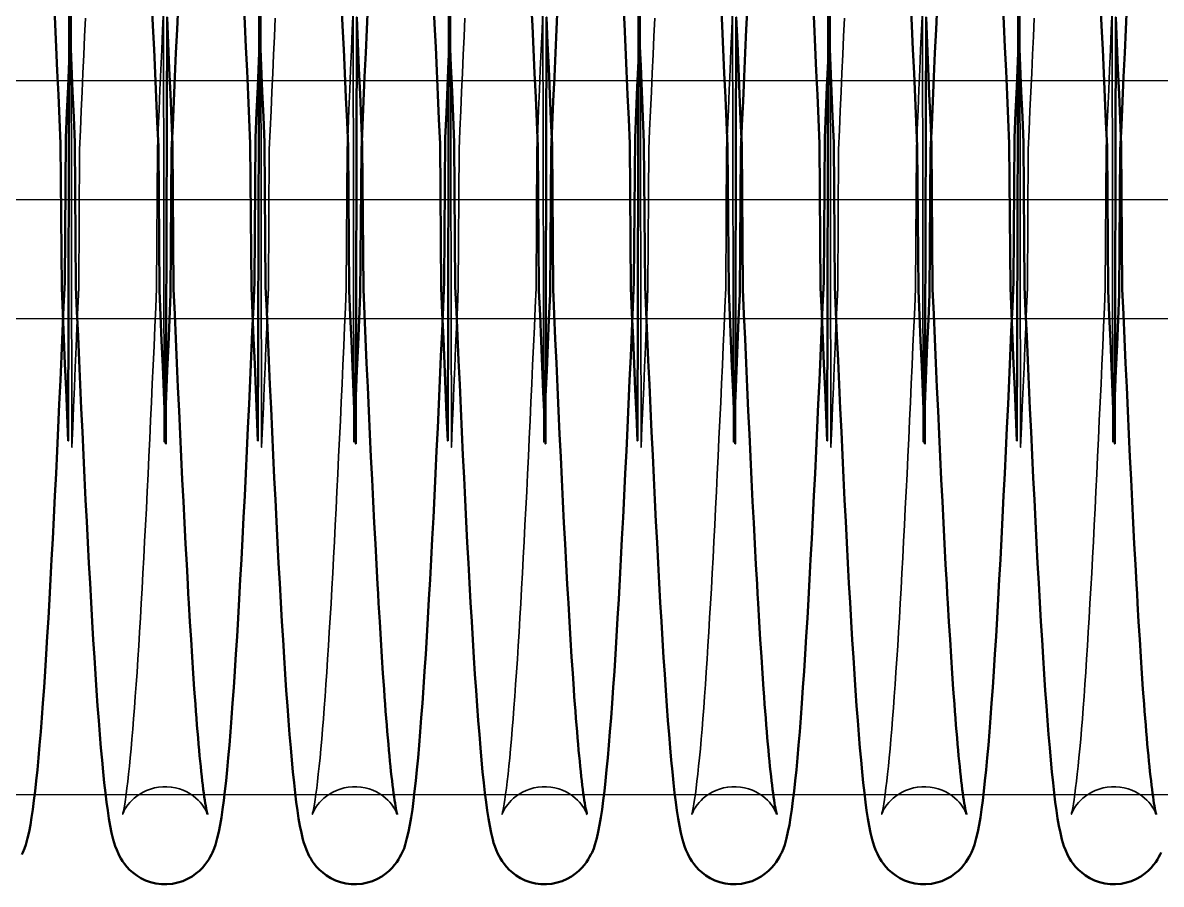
# Model space of a CAD drawing. Header units: millimetres. Extents: x 0 to 190005487, y 0 to 455456909.
# Drawn here: x 90582.17 to 90630.01, y 28280.78 to 28316.98 of the extents above; entities that cross this region are included whole.
import ezdxf

# ---------------------------------------------------------------- set-up
doc = ezdxf.new("R2010")
doc.units = ezdxf.units.MM
doc.header["$LTSCALE"] = 400
doc.header["$MEASUREMENT"] = 0
doc.linetypes.add('ACAD_ISO04W100', pattern=[30, 24, -3, 0, -3])
doc.linetypes.add('CEN', pattern=[35, 30, -2, 1, -2])
doc.layers.get('0').update_dxf_attribs({"linetype": 'CONTINUOUS'})
doc.layers.add('cen', color=1, linetype='ACAD_ISO04W100')
doc.layers.add('가려진 것(ISO)', color=7, linetype='CONTINUOUS', lineweight=35)
doc.layers.add('가시적인 것(ISO)', color=7, linetype='CONTINUOUS', lineweight=50)

# ---------------------------------------------------------------- blocks, each defined once
blk = doc.blocks.new('토션스프링 3')
at = {"layer": '가려진 것(ISO)', "flags": 128}
for points in [[(21461687.407, -50952889.177), (21461687.336, -50952890.697), (21461687.265, -50952892.235), (21461687.193, -50952893.791), (21461687.122, -50952895.368), (21461687.05, -50952896.964), (21461686.979, -50952898.577), (21461686.907, -50952900.205), (21461686.835, -50952911.846), (21461686.764, -50952913.499), (21461686.692, -50952915.16), (21461686.62, -50952916.829), (21461686.549, -50952918.503), (21461686.477, -50952920.18), (21461686.406, -50952921.859), (21461686.335, -50952923.544), (21461686.263, -50952925.233), (21461686.192, -50952888.925), (21461686.12, -50952890.618)], [(21461703.354, -50952889.177), (21461703.283, -50952890.697), (21461703.211, -50952892.235), (21461703.14, -50952893.791), (21461703.069, -50952895.368), (21461702.997, -50952896.964), (21461702.926, -50952898.577), (21461702.854, -50952900.205), (21461702.782, -50952911.846), (21461702.711, -50952913.499), (21461702.639, -50952915.16), (21461702.567, -50952916.829), (21461702.496, -50952918.503), (21461702.424, -50952920.18), (21461702.353, -50952921.859), (21461702.282, -50952923.544), (21461702.21, -50952925.233), (21461702.139, -50952888.925), (21461702.067, -50952890.618)], [(21461719.301, -50952889.177), (21461719.23, -50952890.697), (21461719.158, -50952892.235), (21461719.087, -50952893.791), (21461719.016, -50952895.368), (21461718.944, -50952896.964), (21461718.872, -50952898.577), (21461718.801, -50952900.205), (21461718.729, -50952911.846), (21461718.657, -50952913.499), (21461718.586, -50952915.16), (21461718.514, -50952916.829), (21461718.443, -50952918.503), (21461718.371, -50952920.18), (21461718.3, -50952921.859), (21461718.228, -50952923.543), (21461718.157, -50952925.233), (21461718.085, -50952888.925), (21461718.014, -50952890.618)], [(21461735.248, -50952889.177), (21461735.176, -50952890.697), (21461735.105, -50952892.234), (21461735.034, -50952893.791), (21461734.962, -50952895.368), (21461734.891, -50952896.964), (21461734.819, -50952898.577), (21461734.748, -50952900.205), (21461734.676, -50952911.846), (21461734.604, -50952913.499), (21461734.532, -50952915.16), (21461734.461, -50952916.829), (21461734.389, -50952918.502), (21461734.318, -50952920.18), (21461734.247, -50952921.859), (21461734.175, -50952923.543), (21461734.104, -50952925.233), (21461734.032, -50952888.925), (21461733.961, -50952890.618)], [(21461751.195, -50952889.177), (21461751.123, -50952890.697), (21461751.052, -50952892.234), (21461750.981, -50952893.791), (21461750.909, -50952895.368), (21461750.838, -50952896.964), (21461750.766, -50952898.577), (21461750.694, -50952900.205), (21461750.623, -50952911.846), (21461750.551, -50952913.499), (21461750.479, -50952915.16), (21461750.408, -50952916.829), (21461750.336, -50952918.502), (21461750.265, -50952920.179), (21461750.194, -50952921.859), (21461750.122, -50952923.543), (21461750.051, -50952925.233), (21461749.979, -50952888.925), (21461749.907, -50952890.618)], [(21461767.142, -50952889.177), (21461767.07, -50952890.697), (21461766.999, -50952892.234), (21461766.928, -50952893.791), (21461766.856, -50952895.368), (21461766.785, -50952896.964), (21461766.713, -50952898.577), (21461766.641, -50952900.205), (21461766.57, -50952911.846), (21461766.498, -50952913.499), (21461766.426, -50952915.16), (21461766.355, -50952916.829), (21461766.283, -50952918.502), (21461766.212, -50952920.179), (21461766.14, -50952921.858), (21461766.069, -50952923.543), (21461765.997, -50952925.233), (21461765.926, -50952888.925), (21461765.854, -50952890.618)], [(21461697.662, -50952956.08), (21461697.656, -50952956.062), (21461697.636, -50952956.006), (21461697.592, -50952955.903), (21461697.514, -50952955.744), (21461697.456, -50952955.64), (21461697.383, -50952955.52), (21461697.292, -50952955.383), (21461697.178, -50952955.231), (21461697.038, -50952955.064), (21461696.871, -50952954.888), (21461696.675, -50952954.707), (21461696.451, -50952954.528), (21461696.197, -50952954.356), (21461695.917, -50952954.197), (21461695.614, -50952954.057), (21461695.294, -50952953.939), (21461694.957, -50952953.85), (21461694.608, -50952953.789), (21461694.253, -50952953.758), (21461693.897, -50952953.76), (21461693.544, -50952953.793), (21461693.196, -50952953.858), (21461692.86, -50952953.95), (21461692.541, -50952954.069), (21461692.242, -50952954.212), (21461691.965, -50952954.372), (21461691.713, -50952954.546), (21461691.491, -50952954.725), (21461691.298, -50952954.905), (21461691.134, -50952955.081), (21461690.998, -50952955.245), (21461690.886, -50952955.396), (21461690.796, -50952955.531), (21461690.725, -50952955.651), (21461690.669, -50952955.752), (21461690.625, -50952955.838), (21461690.568, -50952955.965), (21461690.538, -50952956.042), (21461690.526, -50952956.076), (21461690.526, -50952956.075), (21461690.534, -50952956.044), (21461690.549, -50952955.986), (21461690.568, -50952955.904), (21461690.592, -50952955.8), (21461690.644, -50952955.537), (21461690.7, -50952955.209), (21461690.76, -50952954.819), (21461690.823, -50952954.37), (21461690.889, -50952953.864), (21461690.957, -50952953.304), (21461691.026, -50952952.691), (21461691.097, -50952952.029), (21461691.168, -50952951.319), (21461691.24, -50952950.565), (21461691.311, -50952949.768), (21461691.382, -50952948.932), (21461691.452, -50952948.053), (21461691.523, -50952947.131), (21461691.594, -50952946.167), (21461691.665, -50952945.161), (21461691.736, -50952944.117), (21461691.807, -50952943.034), (21461691.879, -50952941.915), (21461691.95, -50952940.761), (21461692.022, -50952939.573), (21461692.093, -50952938.353), (21461692.164, -50952937.102), (21461692.235, -50952935.821), (21461692.306, -50952934.507), (21461692.378, -50952933.16), (21461692.449, -50952931.784), (21461692.521, -50952930.379), (21461692.592, -50952928.947), (21461692.664, -50952927.491), (21461692.736, -50952926.011), (21461692.807, -50952924.51), (21461692.879, -50952922.988), (21461692.95, -50952921.449), (21461693.021, -50952919.894), (21461693.093, -50952918.321), (21461693.164, -50952916.728), (21461693.235, -50952915.118), (21461693.307, -50952913.492), (21461693.379, -50952911.852), (21461693.45, -50952900.201), (21461693.522, -50952898.539), (21461693.594, -50952896.87), (21461693.665, -50952895.196), (21461693.737, -50952893.517), (21461693.808, -50952891.836), (21461693.879, -50952890.155), (21461693.951, -50952888.47), (21461694.022, -50952924.781), (21461694.093, -50952923.091)], [(21461713.609, -50952956.08), (21461713.603, -50952956.062), (21461713.583, -50952956.006), (21461713.539, -50952955.903), (21461713.46, -50952955.744), (21461713.403, -50952955.64), (21461713.33, -50952955.52), (21461713.238, -50952955.383), (21461713.125, -50952955.231), (21461712.985, -50952955.064), (21461712.817, -50952954.888), (21461712.622, -50952954.707), (21461712.398, -50952954.528), (21461712.144, -50952954.356), (21461711.864, -50952954.197), (21461711.561, -50952954.057), (21461711.24, -50952953.939), (21461710.904, -50952953.85), (21461710.555, -50952953.789), (21461710.2, -50952953.758), (21461709.844, -50952953.76), (21461709.491, -50952953.793), (21461709.143, -50952953.858), (21461708.807, -50952953.95), (21461708.488, -50952954.069), (21461708.188, -50952954.212), (21461707.911, -50952954.372), (21461707.66, -50952954.546), (21461707.437, -50952954.725), (21461707.245, -50952954.905), (21461707.081, -50952955.081), (21461706.945, -50952955.245), (21461706.833, -50952955.396), (21461706.743, -50952955.531), (21461706.671, -50952955.651), (21461706.616, -50952955.752), (21461706.572, -50952955.838), (21461706.514, -50952955.965), (21461706.485, -50952956.042), (21461706.473, -50952956.076), (21461706.473, -50952956.075), (21461706.481, -50952956.044), (21461706.495, -50952955.986), (21461706.515, -50952955.904), (21461706.538, -50952955.8), (21461706.591, -50952955.537), (21461706.647, -50952955.209), (21461706.707, -50952954.819), (21461706.77, -50952954.37), (21461706.836, -50952953.864), (21461706.904, -50952953.304), (21461706.973, -50952952.691), (21461707.044, -50952952.029), (21461707.115, -50952951.32), (21461707.187, -50952950.565), (21461707.258, -50952949.769), (21461707.329, -50952948.932), (21461707.399, -50952948.053), (21461707.47, -50952947.131), (21461707.541, -50952946.167), (21461707.612, -50952945.162), (21461707.683, -50952944.117), (21461707.754, -50952943.034), (21461707.826, -50952941.915), (21461707.897, -50952940.761), (21461707.968, -50952939.573), (21461708.04, -50952938.353), (21461708.111, -50952937.102), (21461708.182, -50952935.821), (21461708.253, -50952934.507), (21461708.325, -50952933.161), (21461708.396, -50952931.784), (21461708.468, -50952930.379), (21461708.539, -50952928.948), (21461708.611, -50952927.491), (21461708.682, -50952926.011), (21461708.754, -50952924.51), (21461708.826, -50952922.988), (21461708.897, -50952921.449), (21461708.968, -50952919.894), (21461709.039, -50952918.321), (21461709.111, -50952916.728), (21461709.182, -50952915.118), (21461709.254, -50952913.492), (21461709.325, -50952911.852), (21461709.397, -50952900.201), (21461709.469, -50952898.54), (21461709.54, -50952896.871), (21461709.612, -50952895.196), (21461709.683, -50952893.517), (21461709.755, -50952891.836), (21461709.826, -50952890.154), (21461709.897, -50952888.47), (21461709.969, -50952924.781), (21461710.04, -50952923.091)], [(21461729.556, -50952956.08), (21461729.55, -50952956.062), (21461729.529, -50952956.006), (21461729.486, -50952955.903), (21461729.407, -50952955.744), (21461729.35, -50952955.64), (21461729.277, -50952955.52), (21461729.185, -50952955.383), (21461729.072, -50952955.231), (21461728.932, -50952955.064), (21461728.764, -50952954.888), (21461728.569, -50952954.707), (21461728.344, -50952954.528), (21461728.091, -50952954.356), (21461727.81, -50952954.197), (21461727.508, -50952954.057), (21461727.187, -50952953.939), (21461726.851, -50952953.85), (21461726.502, -50952953.789), (21461726.147, -50952953.758), (21461725.791, -50952953.76), (21461725.437, -50952953.793), (21461725.09, -50952953.858), (21461724.754, -50952953.951), (21461724.435, -50952954.069), (21461724.135, -50952954.212), (21461723.858, -50952954.372), (21461723.607, -50952954.546), (21461723.384, -50952954.725), (21461723.192, -50952954.905), (21461723.028, -50952955.081), (21461722.892, -50952955.245), (21461722.78, -50952955.396), (21461722.69, -50952955.531), (21461722.618, -50952955.651), (21461722.562, -50952955.752), (21461722.519, -50952955.838), (21461722.461, -50952955.965), (21461722.431, -50952956.042), (21461722.419, -50952956.076), (21461722.42, -50952956.075), (21461722.428, -50952956.044), (21461722.442, -50952955.986), (21461722.462, -50952955.904), (21461722.485, -50952955.8), (21461722.538, -50952955.537), (21461722.594, -50952955.208), (21461722.654, -50952954.819), (21461722.717, -50952954.37), (21461722.783, -50952953.864), (21461722.851, -50952953.304), (21461722.92, -50952952.691), (21461722.991, -50952952.029), (21461723.062, -50952951.32), (21461723.133, -50952950.565), (21461723.205, -50952949.769), (21461723.276, -50952948.932), (21461723.346, -50952948.053), (21461723.417, -50952947.131), (21461723.487, -50952946.167), (21461723.559, -50952945.162), (21461723.63, -50952944.117), (21461723.701, -50952943.035), (21461723.772, -50952941.915), (21461723.844, -50952940.761), (21461723.915, -50952939.573), (21461723.987, -50952938.353), (21461724.058, -50952937.102), (21461724.129, -50952935.821), (21461724.2, -50952934.507), (21461724.271, -50952933.161), (21461724.343, -50952931.784), (21461724.414, -50952930.38), (21461724.486, -50952928.948), (21461724.558, -50952927.491), (21461724.629, -50952926.011), (21461724.701, -50952924.51), (21461724.772, -50952922.988), (21461724.844, -50952921.449), (21461724.915, -50952919.893), (21461724.986, -50952918.32), (21461725.058, -50952916.728), (21461725.129, -50952915.118), (21461725.201, -50952913.492), (21461725.272, -50952911.853), (21461725.344, -50952900.201), (21461725.416, -50952898.54), (21461725.487, -50952896.871), (21461725.559, -50952895.196), (21461725.63, -50952893.516), (21461725.702, -50952891.835), (21461725.773, -50952890.154), (21461725.844, -50952888.469), (21461725.916, -50952924.781), (21461725.987, -50952923.091)], [(21461745.503, -50952956.08), (21461745.497, -50952956.062), (21461745.476, -50952956.006), (21461745.433, -50952955.903), (21461745.354, -50952955.744), (21461745.297, -50952955.64), (21461745.224, -50952955.52), (21461745.132, -50952955.383), (21461745.018, -50952955.231), (21461744.879, -50952955.064), (21461744.711, -50952954.888), (21461744.516, -50952954.707), (21461744.291, -50952954.528), (21461744.037, -50952954.356), (21461743.757, -50952954.197), (21461743.455, -50952954.057), (21461743.134, -50952953.939), (21461742.797, -50952953.85), (21461742.449, -50952953.789), (21461742.094, -50952953.758), (21461741.738, -50952953.76), (21461741.384, -50952953.793), (21461741.037, -50952953.858), (21461740.701, -50952953.951), (21461740.381, -50952954.069), (21461740.082, -50952954.212), (21461739.805, -50952954.373), (21461739.554, -50952954.546), (21461739.331, -50952954.725), (21461739.139, -50952954.905), (21461738.975, -50952955.081), (21461738.838, -50952955.245), (21461738.727, -50952955.396), (21461738.637, -50952955.531), (21461738.565, -50952955.651), (21461738.509, -50952955.753), (21461738.466, -50952955.838), (21461738.408, -50952955.965), (21461738.378, -50952956.042), (21461738.366, -50952956.076), (21461738.366, -50952956.075), (21461738.375, -50952956.044), (21461738.389, -50952955.986), (21461738.409, -50952955.904), (21461738.432, -50952955.8), (21461738.485, -50952955.536), (21461738.541, -50952955.208), (21461738.601, -50952954.818), (21461738.665, -50952954.369), (21461738.73, -50952953.864), (21461738.798, -50952953.303), (21461738.867, -50952952.691), (21461738.937, -50952952.029), (21461739.009, -50952951.32), (21461739.08, -50952950.566), (21461739.152, -50952949.769), (21461739.222, -50952948.932), (21461739.293, -50952948.053), (21461739.363, -50952947.131), (21461739.434, -50952946.167), (21461739.505, -50952945.162), (21461739.577, -50952944.118), (21461739.648, -50952943.035), (21461739.719, -50952941.916), (21461739.791, -50952940.761), (21461739.862, -50952939.573), (21461739.933, -50952938.353), (21461740.005, -50952937.102), (21461740.076, -50952935.821), (21461740.147, -50952934.507), (21461740.218, -50952933.161), (21461740.29, -50952931.785), (21461740.361, -50952930.38), (21461740.433, -50952928.948), (21461740.505, -50952927.492), (21461740.576, -50952926.011), (21461740.648, -50952924.51), (21461740.719, -50952922.988), (21461740.791, -50952921.449), (21461740.862, -50952919.893), (21461740.933, -50952918.32), (21461741.004, -50952916.728), (21461741.076, -50952915.118), (21461741.148, -50952913.492), (21461741.219, -50952911.853), (21461741.291, -50952900.201), (21461741.362, -50952898.54), (21461741.434, -50952896.871), (21461741.506, -50952895.196), (21461741.577, -50952893.516), (21461741.648, -50952891.835), (21461741.72, -50952890.154), (21461741.791, -50952888.469), (21461741.862, -50952924.781), (21461741.934, -50952923.091)], [(21461761.45, -50952956.08), (21461761.444, -50952956.062), (21461761.423, -50952956.006), (21461761.379, -50952955.903), (21461761.301, -50952955.744), (21461761.244, -50952955.64), (21461761.171, -50952955.52), (21461761.079, -50952955.383), (21461760.965, -50952955.231), (21461760.825, -50952955.064), (21461760.658, -50952954.888), (21461760.462, -50952954.707), (21461760.238, -50952954.528), (21461759.984, -50952954.356), (21461759.704, -50952954.197), (21461759.402, -50952954.057), (21461759.081, -50952953.939), (21461758.744, -50952953.85), (21461758.395, -50952953.789), (21461758.04, -50952953.758), (21461757.684, -50952953.76), (21461757.331, -50952953.793), (21461756.984, -50952953.858), (21461756.648, -50952953.951), (21461756.328, -50952954.069), (21461756.029, -50952954.212), (21461755.752, -50952954.373), (21461755.5, -50952954.546), (21461755.278, -50952954.725), (21461755.085, -50952954.906), (21461754.922, -50952955.081), (21461754.785, -50952955.245), (21461754.673, -50952955.396), (21461754.583, -50952955.531), (21461754.512, -50952955.651), (21461754.456, -50952955.753), (21461754.413, -50952955.838), (21461754.355, -50952955.965), (21461754.325, -50952956.042), (21461754.313, -50952956.076), (21461754.313, -50952956.075), (21461754.321, -50952956.044), (21461754.336, -50952955.987), (21461754.355, -50952955.904), (21461754.379, -50952955.8), (21461754.432, -50952955.536), (21461754.488, -50952955.208), (21461754.549, -50952954.818), (21461754.612, -50952954.369), (21461754.677, -50952953.863), (21461754.745, -50952953.303), (21461754.814, -50952952.691), (21461754.884, -50952952.029), (21461754.956, -50952951.32), (21461755.027, -50952950.566), (21461755.098, -50952949.769), (21461755.169, -50952948.932), (21461755.24, -50952948.053), (21461755.31, -50952947.132), (21461755.381, -50952946.168), (21461755.452, -50952945.162), (21461755.523, -50952944.118), (21461755.595, -50952943.035), (21461755.666, -50952941.916), (21461755.738, -50952940.762), (21461755.809, -50952939.573), (21461755.88, -50952938.353), (21461755.951, -50952937.101), (21461756.023, -50952935.82), (21461756.094, -50952934.507), (21461756.165, -50952933.161), (21461756.237, -50952931.785), (21461756.308, -50952930.38), (21461756.38, -50952928.949), (21461756.451, -50952927.492), (21461756.523, -50952926.012), (21461756.595, -50952924.51), (21461756.666, -50952922.988), (21461756.737, -50952921.449), (21461756.809, -50952919.893), (21461756.88, -50952918.32), (21461756.951, -50952916.728), (21461757.023, -50952915.118), (21461757.094, -50952913.493), (21461757.166, -50952911.853), (21461757.238, -50952900.202), (21461757.309, -50952898.54), (21461757.381, -50952896.871), (21461757.452, -50952895.196), (21461757.524, -50952893.516), (21461757.595, -50952891.835), (21461757.667, -50952890.153), (21461757.738, -50952888.469), (21461757.809, -50952924.781), (21461757.881, -50952923.091)], [(21461777.396, -50952956.08), (21461777.391, -50952956.062), (21461777.37, -50952956.006), (21461777.326, -50952955.903), (21461777.248, -50952955.744), (21461777.191, -50952955.64), (21461777.118, -50952955.52), (21461777.026, -50952955.383), (21461776.912, -50952955.231), (21461776.772, -50952955.064), (21461776.605, -50952954.888), (21461776.409, -50952954.707), (21461776.185, -50952954.528), (21461775.931, -50952954.356), (21461775.651, -50952954.197), (21461775.348, -50952954.057), (21461775.028, -50952953.939), (21461774.691, -50952953.85), (21461774.342, -50952953.789), (21461773.987, -50952953.758), (21461773.631, -50952953.76), (21461773.278, -50952953.793), (21461772.93, -50952953.858), (21461772.594, -50952953.951), (21461772.275, -50952954.069), (21461771.976, -50952954.212), (21461771.699, -50952954.373), (21461771.447, -50952954.546), (21461771.225, -50952954.726), (21461771.032, -50952954.906), (21461770.868, -50952955.081), (21461770.732, -50952955.245), (21461770.62, -50952955.396), (21461770.53, -50952955.531), (21461770.459, -50952955.651), (21461770.403, -50952955.753), (21461770.359, -50952955.838), (21461770.302, -50952955.965), (21461770.272, -50952956.042), (21461770.26, -50952956.076), (21461770.26, -50952956.075), (21461770.268, -50952956.044), (21461770.282, -50952955.987), (21461770.302, -50952955.905), (21461770.325, -50952955.801), (21461770.379, -50952955.536), (21461770.435, -50952955.207), (21461770.496, -50952954.817), (21461770.559, -50952954.368), (21461770.624, -50952953.863), (21461770.692, -50952953.303), (21461770.761, -50952952.691), (21461770.831, -50952952.029), (21461770.902, -50952951.32), (21461770.974, -50952950.566), (21461771.045, -50952949.769), (21461771.116, -50952948.931), (21461771.186, -50952948.053), (21461771.257, -50952947.132), (21461771.328, -50952946.168), (21461771.399, -50952945.163), (21461771.47, -50952944.118), (21461771.542, -50952943.036), (21461771.613, -50952941.917), (21461771.684, -50952940.762), (21461771.756, -50952939.574), (21461771.827, -50952938.353), (21461771.898, -50952937.101), (21461771.969, -50952935.82), (21461772.041, -50952934.507), (21461772.112, -50952933.161), (21461772.183, -50952931.785), (21461772.255, -50952930.381), (21461772.327, -50952928.949), (21461772.398, -50952927.492), (21461772.47, -50952926.012), (21461772.541, -50952924.51), (21461772.613, -50952922.988), (21461772.684, -50952921.448), (21461772.756, -50952919.892), (21461772.827, -50952918.32), (21461772.898, -50952916.728), (21461772.97, -50952915.118), (21461773.041, -50952913.493), (21461773.113, -50952911.853), (21461773.184, -50952900.202), (21461773.256, -50952898.541), (21461773.328, -50952896.871), (21461773.399, -50952895.196), (21461773.471, -50952893.516), (21461773.542, -50952891.834), (21461773.614, -50952890.152), (21461773.685, -50952888.468), (21461773.756, -50952924.78), (21461773.828, -50952923.091)]]:
    blk.add_lwpolyline(points, dxfattribs=at)
at = {"layer": '가시적인 것(ISO)', "flags": 128}
for points in [[(21461692.98, -50952887.873), (21461693.072, -50952889.814), (21461693.164, -50952891.789), (21461693.255, -50952893.794), (21461693.347, -50952895.827), (21461693.439, -50952897.882), (21461693.53, -50952899.957), (21461693.621, -50952912.049), (21461693.713, -50952914.162), (21461693.804, -50952916.294), (21461693.896, -50952918.441), (21461693.988, -50952920.599), (21461694.08, -50952922.763), (21461694.171, -50952924.93), (21461694.263, -50952889.096), (21461694.354, -50952891.255), (21461694.446, -50952893.405), (21461694.537, -50952895.552), (21461694.629, -50952897.692), (21461694.72, -50952899.822), (21461694.812, -50952911.938), (21461694.904, -50952914.036), (21461694.996, -50952916.111), (21461695.087, -50952918.159), (21461695.179, -50952920.177), (21461695.27, -50952922.161), (21461695.361, -50952924.116), (21461695.453, -50952926.04), (21461695.544, -50952927.929), (21461695.636, -50952929.78), (21461695.728, -50952931.59), (21461695.819, -50952933.353), (21461695.911, -50952935.068), (21461696.002, -50952936.73), (21461696.048, -50952937.54), (21461696.093, -50952938.337), (21461696.184, -50952939.893), (21461696.276, -50952941.395), (21461696.367, -50952942.841), (21461696.458, -50952944.228), (21461696.549, -50952945.553), (21461696.595, -50952946.191), (21461696.64, -50952946.812), (21461696.685, -50952947.416), (21461696.731, -50952948.003), (21461696.776, -50952948.572), (21461696.821, -50952949.123), (21461696.866, -50952949.657), (21461696.911, -50952950.174), (21461696.956, -50952950.673), (21461697.001, -50952951.155), (21461697.046, -50952951.617), (21461697.09, -50952952.061), (21461697.134, -50952952.485), (21461697.178, -50952952.89), (21461697.222, -50952953.274), (21461697.265, -50952953.638), (21461697.308, -50952953.98), (21461697.35, -50952954.301), (21461697.392, -50952954.6), (21461697.433, -50952954.877), (21461697.473, -50952955.131), (21461697.512, -50952955.36), (21461697.548, -50952955.561), (21461697.581, -50952955.733), (21461697.611, -50952955.875), (21461697.637, -50952955.984), (21461697.655, -50952956.054), (21461697.662, -50952956.08)], [(21461694.093, -50952923.091), (21461694.185, -50952920.927), (21461694.277, -50952918.768), (21461694.369, -50952916.617), (21461694.46, -50952914.48), (21461694.552, -50952912.36), (21461694.643, -50952900.262), (21461694.735, -50952898.187), (21461694.826, -50952896.132), (21461694.918, -50952894.098), (21461695.01, -50952892.09), (21461695.101, -50952890.11), (21461695.193, -50952888.163)], [(21461708.927, -50952887.873), (21461709.019, -50952889.813), (21461709.11, -50952891.788), (21461709.202, -50952893.794), (21461709.294, -50952895.827), (21461709.385, -50952897.882), (21461709.477, -50952899.957), (21461709.568, -50952912.049), (21461709.66, -50952914.161), (21461709.751, -50952916.294), (21461709.843, -50952918.441), (21461709.935, -50952920.599), (21461710.026, -50952922.763), (21461710.118, -50952924.93), (21461710.21, -50952889.096), (21461710.301, -50952891.255), (21461710.392, -50952893.406), (21461710.484, -50952895.552), (21461710.575, -50952897.692), (21461710.667, -50952899.822), (21461710.759, -50952911.938), (21461710.851, -50952914.036), (21461710.942, -50952916.111), (21461711.034, -50952918.159), (21461711.125, -50952920.177), (21461711.217, -50952922.161), (21461711.308, -50952924.116), (21461711.399, -50952926.04), (21461711.491, -50952927.929), (21461711.583, -50952929.78), (21461711.675, -50952931.589), (21461711.766, -50952933.353), (21461711.858, -50952935.068), (21461711.949, -50952936.73), (21461711.994, -50952937.54), (21461712.04, -50952938.337), (21461712.131, -50952939.893), (21461712.222, -50952941.395), (21461712.314, -50952942.841), (21461712.405, -50952944.228), (21461712.496, -50952945.553), (21461712.542, -50952946.191), (21461712.587, -50952946.812), (21461712.632, -50952947.416), (21461712.678, -50952948.003), (21461712.723, -50952948.572), (21461712.768, -50952949.123), (21461712.813, -50952949.657), (21461712.858, -50952950.174), (21461712.903, -50952950.673), (21461712.948, -50952951.155), (21461712.992, -50952951.617), (21461713.037, -50952952.061), (21461713.081, -50952952.485), (21461713.125, -50952952.89), (21461713.169, -50952953.274), (21461713.212, -50952953.638), (21461713.255, -50952953.98), (21461713.297, -50952954.301), (21461713.338, -50952954.6), (21461713.38, -50952954.877), (21461713.42, -50952955.131), (21461713.459, -50952955.36), (21461713.495, -50952955.561), (21461713.528, -50952955.733), (21461713.558, -50952955.875), (21461713.584, -50952955.984), (21461713.602, -50952956.054), (21461713.609, -50952956.08)], [(21461710.04, -50952923.091), (21461710.132, -50952920.927), (21461710.224, -50952918.768), (21461710.316, -50952916.617), (21461710.407, -50952914.48), (21461710.499, -50952912.36), (21461710.59, -50952900.261), (21461710.682, -50952898.187), (21461710.773, -50952896.132), (21461710.865, -50952894.098), (21461710.956, -50952892.09), (21461711.048, -50952890.11), (21461711.14, -50952888.163)], [(21461724.874, -50952887.873), (21461724.965, -50952889.813), (21461725.057, -50952891.788), (21461725.149, -50952893.794), (21461725.241, -50952895.827), (21461725.332, -50952897.882), (21461725.424, -50952899.957), (21461725.515, -50952912.049), (21461725.606, -50952914.161), (21461725.698, -50952916.293), (21461725.79, -50952918.44), (21461725.882, -50952920.598), (21461725.973, -50952922.763), (21461726.065, -50952924.93), (21461726.157, -50952889.096), (21461726.248, -50952891.255), (21461726.339, -50952893.406), (21461726.431, -50952895.552), (21461726.522, -50952897.692), (21461726.614, -50952899.822), (21461726.706, -50952911.938), (21461726.797, -50952914.035), (21461726.889, -50952916.111), (21461726.981, -50952918.159), (21461727.072, -50952920.177), (21461727.163, -50952922.161), (21461727.255, -50952924.116), (21461727.346, -50952926.04), (21461727.438, -50952927.929), (21461727.53, -50952929.78), (21461727.621, -50952931.589), (21461727.713, -50952933.353), (21461727.804, -50952935.068), (21461727.896, -50952936.73), (21461727.941, -50952937.54), (21461727.987, -50952938.337), (21461728.078, -50952939.893), (21461728.169, -50952941.395), (21461728.261, -50952942.841), (21461728.352, -50952944.228), (21461728.443, -50952945.552), (21461728.488, -50952946.191), (21461728.534, -50952946.812), (21461728.579, -50952947.416), (21461728.624, -50952948.003), (21461728.67, -50952948.572), (21461728.715, -50952949.123), (21461728.76, -50952949.657), (21461728.805, -50952950.174), (21461728.85, -50952950.673), (21461728.895, -50952951.155), (21461728.939, -50952951.617), (21461728.984, -50952952.061), (21461729.028, -50952952.485), (21461729.072, -50952952.89), (21461729.116, -50952953.274), (21461729.159, -50952953.638), (21461729.201, -50952953.98), (21461729.244, -50952954.301), (21461729.285, -50952954.6), (21461729.327, -50952954.877), (21461729.367, -50952955.131), (21461729.405, -50952955.36), (21461729.442, -50952955.561), (21461729.475, -50952955.733), (21461729.505, -50952955.875), (21461729.53, -50952955.984), (21461729.549, -50952956.054), (21461729.556, -50952956.08)], [(21461725.987, -50952923.091), (21461726.079, -50952920.927), (21461726.171, -50952918.768), (21461726.262, -50952916.617), (21461726.354, -50952914.48), (21461726.446, -50952912.36), (21461726.537, -50952900.261), (21461726.628, -50952898.187), (21461726.72, -50952896.132), (21461726.811, -50952894.098), (21461726.903, -50952892.09), (21461726.995, -50952890.11), (21461727.087, -50952888.163)], [(21461740.82, -50952887.873), (21461740.912, -50952889.813), (21461741.004, -50952891.788), (21461741.096, -50952893.794), (21461741.188, -50952895.826), (21461741.279, -50952897.882), (21461741.371, -50952899.957), (21461741.462, -50952912.049), (21461741.553, -50952914.161), (21461741.645, -50952916.293), (21461741.737, -50952918.44), (21461741.828, -50952920.598), (21461741.92, -50952922.763), (21461742.012, -50952924.93), (21461742.103, -50952889.095), (21461742.195, -50952891.255), (21461742.286, -50952893.406), (21461742.377, -50952895.552), (21461742.469, -50952897.692), (21461742.561, -50952899.822), (21461742.653, -50952911.938), (21461742.744, -50952914.035), (21461742.836, -50952916.11), (21461742.928, -50952918.159), (21461743.019, -50952920.177), (21461743.11, -50952922.161), (21461743.202, -50952924.116), (21461743.293, -50952926.04), (21461743.385, -50952927.929), (21461743.477, -50952929.78), (21461743.568, -50952931.589), (21461743.66, -50952933.353), (21461743.751, -50952935.068), (21461743.843, -50952936.73), (21461743.888, -50952937.54), (21461743.934, -50952938.337), (21461744.025, -50952939.893), (21461744.116, -50952941.395), (21461744.207, -50952942.841), (21461744.299, -50952944.228), (21461744.39, -50952945.552), (21461744.435, -50952946.19), (21461744.481, -50952946.812), (21461744.526, -50952947.416), (21461744.571, -50952948.003), (21461744.616, -50952948.572), (21461744.661, -50952949.123), (21461744.706, -50952949.657), (21461744.751, -50952950.174), (21461744.796, -50952950.673), (21461744.841, -50952951.155), (21461744.886, -50952951.617), (21461744.931, -50952952.061), (21461744.975, -50952952.485), (21461745.019, -50952952.89), (21461745.062, -50952953.274), (21461745.106, -50952953.638), (21461745.148, -50952953.98), (21461745.19, -50952954.301), (21461745.232, -50952954.6), (21461745.273, -50952954.877), (21461745.314, -50952955.131), (21461745.352, -50952955.36), (21461745.389, -50952955.561), (21461745.422, -50952955.733), (21461745.452, -50952955.875), (21461745.477, -50952955.984), (21461745.496, -50952956.054), (21461745.503, -50952956.08)], [(21461741.934, -50952923.091), (21461742.026, -50952920.927), (21461742.117, -50952918.768), (21461742.209, -50952916.617), (21461742.301, -50952914.48), (21461742.393, -50952912.36), (21461742.484, -50952900.261), (21461742.575, -50952898.186), (21461742.667, -50952896.132), (21461742.758, -50952894.098), (21461742.85, -50952892.09), (21461742.942, -50952890.11), (21461743.034, -50952888.163)], [(21461756.767, -50952887.873), (21461756.859, -50952889.813), (21461756.951, -50952891.788), (21461757.043, -50952893.794), (21461757.134, -50952895.826), (21461757.226, -50952897.882), (21461757.317, -50952899.957), (21461757.409, -50952912.049), (21461757.5, -50952914.161), (21461757.592, -50952916.293), (21461757.683, -50952918.44), (21461757.775, -50952920.598), (21461757.867, -50952922.763), (21461757.959, -50952924.93), (21461758.05, -50952889.095), (21461758.142, -50952891.255), (21461758.233, -50952893.406), (21461758.324, -50952895.552), (21461758.416, -50952897.692), (21461758.508, -50952899.822), (21461758.599, -50952911.938), (21461758.691, -50952914.035), (21461758.783, -50952916.11), (21461758.874, -50952918.159), (21461758.966, -50952920.177), (21461759.057, -50952922.161), (21461759.148, -50952924.116), (21461759.24, -50952926.04), (21461759.332, -50952927.929), (21461759.423, -50952929.78), (21461759.515, -50952931.589), (21461759.607, -50952933.353), (21461759.698, -50952935.068), (21461759.789, -50952936.73), (21461759.835, -50952937.54), (21461759.88, -50952938.337), (21461759.972, -50952939.893), (21461760.063, -50952941.395), (21461760.154, -50952942.841), (21461760.246, -50952944.228), (21461760.337, -50952945.552), (21461760.382, -50952946.19), (21461760.428, -50952946.812), (21461760.473, -50952947.416), (21461760.518, -50952948.003), (21461760.563, -50952948.572), (21461760.608, -50952949.123), (21461760.653, -50952949.657), (21461760.698, -50952950.174), (21461760.743, -50952950.673), (21461760.788, -50952951.155), (21461760.833, -50952951.617), (21461760.877, -50952952.061), (21461760.922, -50952952.485), (21461760.966, -50952952.89), (21461761.009, -50952953.274), (21461761.052, -50952953.638), (21461761.095, -50952953.98), (21461761.137, -50952954.301), (21461761.179, -50952954.6), (21461761.22, -50952954.877), (21461761.261, -50952955.131), (21461761.299, -50952955.36), (21461761.336, -50952955.561), (21461761.369, -50952955.733), (21461761.399, -50952955.875), (21461761.424, -50952955.984), (21461761.442, -50952956.054), (21461761.45, -50952956.08)], [(21461757.881, -50952923.091), (21461757.973, -50952920.927), (21461758.064, -50952918.768), (21461758.156, -50952916.618), (21461758.248, -50952914.48), (21461758.339, -50952912.36), (21461758.431, -50952900.26), (21461758.522, -50952898.186), (21461758.614, -50952896.131), (21461758.705, -50952894.098), (21461758.797, -50952892.09), (21461758.889, -50952890.111), (21461758.98, -50952888.164)], [(21461772.714, -50952887.872), (21461772.806, -50952889.813), (21461772.898, -50952891.788), (21461772.99, -50952893.793), (21461773.081, -50952895.826), (21461773.173, -50952897.882), (21461773.264, -50952899.957), (21461773.356, -50952912.049), (21461773.447, -50952914.161), (21461773.539, -50952916.293), (21461773.63, -50952918.44), (21461773.722, -50952920.598), (21461773.814, -50952922.762), (21461773.905, -50952924.93), (21461773.997, -50952889.095), (21461774.089, -50952891.255), (21461774.18, -50952893.406), (21461774.271, -50952895.552), (21461774.363, -50952897.692), (21461774.454, -50952899.822), (21461774.546, -50952911.937), (21461774.638, -50952914.035), (21461774.73, -50952916.11), (21461774.821, -50952918.159), (21461774.913, -50952920.177), (21461775.004, -50952922.162), (21461775.095, -50952924.116), (21461775.187, -50952926.04), (21461775.278, -50952927.929), (21461775.37, -50952929.78), (21461775.462, -50952931.589), (21461775.554, -50952933.353), (21461775.645, -50952935.068), (21461775.736, -50952936.73), (21461775.782, -50952937.54), (21461775.827, -50952938.337), (21461775.919, -50952939.893), (21461776.01, -50952941.395), (21461776.101, -50952942.841), (21461776.192, -50952944.228), (21461776.283, -50952945.552), (21461776.329, -50952946.19), (21461776.374, -50952946.812), (21461776.42, -50952947.416), (21461776.465, -50952948.003), (21461776.51, -50952948.572), (21461776.555, -50952949.124), (21461776.6, -50952949.657), (21461776.645, -50952950.174), (21461776.69, -50952950.673), (21461776.735, -50952951.155), (21461776.78, -50952951.617), (21461776.824, -50952952.061), (21461776.869, -50952952.485), (21461776.913, -50952952.89), (21461776.956, -50952953.274), (21461776.999, -50952953.638), (21461777.042, -50952953.98), (21461777.084, -50952954.301), (21461777.126, -50952954.6), (21461777.167, -50952954.877), (21461777.207, -50952955.131), (21461777.246, -50952955.36), (21461777.282, -50952955.561), (21461777.316, -50952955.733), (21461777.346, -50952955.875), (21461777.371, -50952955.984), (21461777.389, -50952956.054), (21461777.396, -50952956.08)], [(21461773.828, -50952923.091), (21461773.919, -50952920.927), (21461774.011, -50952918.768), (21461774.103, -50952916.618), (21461774.195, -50952914.48), (21461774.286, -50952912.359), (21461774.378, -50952900.26), (21461774.469, -50952898.185), (21461774.56, -50952896.131), (21461774.652, -50952894.098), (21461774.744, -50952892.09), (21461774.836, -50952890.111), (21461774.927, -50952888.164)], [(21461686.12, -50952890.618), (21461686.028, -50952892.783), (21461685.937, -50952894.941), (21461685.845, -50952897.09), (21461685.753, -50952899.224), (21461685.662, -50952911.34), (21461685.571, -50952913.433), (21461685.479, -50952915.51), (21461685.388, -50952917.568), (21461685.296, -50952919.603), (21461685.204, -50952921.613), (21461685.113, -50952923.592), (21461685.021, -50952925.537), (21461684.929, -50952927.445), (21461684.838, -50952929.312), (21461684.746, -50952931.134), (21461684.655, -50952932.914), (21461684.563, -50952934.654), (21461684.472, -50952936.348), (21461684.38, -50952937.995), (21461684.288, -50952939.592), (21461684.196, -50952941.135), (21461684.104, -50952942.622), (21461684.012, -50952944.05), (21461683.92, -50952945.416), (21461683.829, -50952946.721), (21461683.737, -50952947.967), (21461683.644, -50952949.151), (21461683.552, -50952950.275), (21461683.458, -50952951.335), (21461683.364, -50952952.331), (21461683.27, -50952953.262), (21461683.175, -50952954.128), (21461683.078, -50952954.926), (21461682.982, -50952955.657), (21461682.882, -50952956.329), (21461682.777, -50952956.952), (21461682.66, -50952957.536), (21461682.53, -50952958.092), (21461682.388, -50952958.647), (21461682.284, -50952958.95), (21461682.139, -50952959.283), (21461682.047, -50952959.464)], [(21461702.067, -50952890.618), (21461701.975, -50952892.783), (21461701.883, -50952894.942), (21461701.792, -50952897.09), (21461701.7, -50952899.224), (21461701.609, -50952911.34), (21461701.517, -50952913.433), (21461701.426, -50952915.51), (21461701.335, -50952917.568), (21461701.243, -50952919.604), (21461701.151, -50952921.613), (21461701.059, -50952923.592), (21461700.968, -50952925.538), (21461700.876, -50952927.446), (21461700.785, -50952929.312), (21461700.693, -50952931.134), (21461700.602, -50952932.915), (21461700.51, -50952934.654), (21461700.418, -50952936.349), (21461700.326, -50952937.996), (21461700.235, -50952939.593), (21461700.143, -50952941.136), (21461700.051, -50952942.623), (21461699.959, -50952944.051), (21461699.867, -50952945.416), (21461699.775, -50952946.722), (21461699.683, -50952947.967), (21461699.591, -50952949.152), (21461699.498, -50952950.275), (21461699.405, -50952951.335), (21461699.311, -50952952.332), (21461699.217, -50952953.263), (21461699.121, -50952954.128), (21461699.025, -50952954.926), (21461698.928, -50952955.658), (21461698.829, -50952956.33), (21461698.723, -50952956.953), (21461698.607, -50952957.537), (21461698.477, -50952958.092), (21461698.334, -50952958.647), (21461698.23, -50952958.949), (21461698.085, -50952959.283), (21461697.993, -50952959.464), (21461697.885, -50952959.657), (21461697.759, -50952959.864), (21461697.614, -50952960.085), (21461697.439, -50952960.321), (21461697.229, -50952960.566), (21461696.98, -50952960.815), (21461696.69, -50952961.062), (21461696.359, -50952961.294), (21461695.989, -50952961.503), (21461695.585, -50952961.681), (21461695.156, -50952961.818), (21461694.707, -50952961.909), (21461694.246, -50952961.951), (21461693.783, -50952961.943), (21461693.327, -50952961.884), (21461692.883, -50952961.776), (21461692.461, -50952961.625), (21461692.069, -50952961.437), (21461691.713, -50952961.218), (21461691.394, -50952960.979), (21461691.117, -50952960.73), (21461690.882, -50952960.481), (21461690.685, -50952960.239), (21461690.52, -50952960.007), (21461690.384, -50952959.791), (21461690.271, -50952959.59), (21461690.176, -50952959.402), (21461690.026, -50952959.06), (21461689.909, -50952958.751), (21461689.814, -50952958.462), (21461689.736, -50952958.185), (21461689.602, -50952957.634), (21461689.482, -50952957.053), (21461689.372, -50952956.432), (21461689.271, -50952955.765), (21461689.175, -50952955.045), (21461689.081, -50952954.265), (21461688.987, -50952953.419), (21461688.893, -50952952.504), (21461688.799, -50952951.524), (21461688.706, -50952950.478), (21461688.614, -50952949.37), (21461688.521, -50952948.198), (21461688.429, -50952946.966), (21461688.337, -50952945.67), (21461688.245, -50952944.31), (21461688.153, -50952942.889), (21461688.061, -50952941.409), (21461687.969, -50952939.875), (21461687.877, -50952938.287), (21461687.785, -50952936.65), (21461687.693, -50952934.966), (21461687.602, -50952933.237), (21461687.511, -50952931.466), (21461687.419, -50952929.648), (21461687.328, -50952927.786), (21461687.236, -50952925.883), (21461687.144, -50952923.943), (21461687.052, -50952921.969), (21461686.96, -50952919.966), (21461686.869, -50952917.937), (21461686.777, -50952915.885), (21461686.686, -50952913.815), (21461686.595, -50952911.722), (21461686.503, -50952899.607), (21461686.412, -50952897.473), (21461686.32, -50952895.325), (21461686.228, -50952893.168), (21461686.136, -50952891.005), (21461686.045, -50952888.841), (21461685.953, -50952924.679), (21461685.862, -50952922.523), (21461685.771, -50952920.372), (21461685.679, -50952918.222), (21461685.588, -50952916.08), (21461685.496, -50952913.949), (21461685.404, -50952911.832), (21461685.312, -50952899.735), (21461685.221, -50952897.661), (21461685.129, -50952895.615), (21461685.038, -50952893.6), (21461684.947, -50952891.615), (21461684.855, -50952889.657), (21461684.764, -50952887.73)], [(21461718.014, -50952890.618), (21461717.922, -50952892.783), (21461717.83, -50952894.942), (21461717.739, -50952897.09), (21461717.647, -50952899.224), (21461717.556, -50952911.339), (21461717.464, -50952913.433), (21461717.373, -50952915.51), (21461717.281, -50952917.568), (21461717.19, -50952919.604), (21461717.098, -50952921.613), (21461717.006, -50952923.592), (21461716.914, -50952925.538), (21461716.823, -50952927.446), (21461716.731, -50952929.312), (21461716.64, -50952931.134), (21461716.549, -50952932.915), (21461716.457, -50952934.654), (21461716.365, -50952936.349), (21461716.273, -50952937.996), (21461716.181, -50952939.593), (21461716.089, -50952941.136), (21461715.997, -50952942.623), (21461715.906, -50952944.051), (21461715.814, -50952945.416), (21461715.722, -50952946.722), (21461715.63, -50952947.967), (21461715.538, -50952949.152), (21461715.445, -50952950.275), (21461715.352, -50952951.336), (21461715.258, -50952952.332), (21461715.164, -50952953.263), (21461715.068, -50952954.128), (21461714.972, -50952954.927), (21461714.875, -50952955.658), (21461714.776, -50952956.33), (21461714.67, -50952956.953), (21461714.553, -50952957.537), (21461714.424, -50952958.092), (21461714.281, -50952958.647), (21461714.176, -50952958.949), (21461714.031, -50952959.282), (21461713.939, -50952959.464), (21461713.831, -50952959.657), (21461713.706, -50952959.864), (21461713.561, -50952960.085), (21461713.386, -50952960.32), (21461713.176, -50952960.566), (21461712.927, -50952960.815), (21461712.637, -50952961.061), (21461712.307, -50952961.294), (21461711.936, -50952961.503), (21461711.532, -50952961.681), (21461711.103, -50952961.818), (21461710.655, -50952961.909), (21461710.194, -50952961.951), (21461709.73, -50952961.943), (21461709.274, -50952961.884), (21461708.83, -50952961.776), (21461708.408, -50952961.625), (21461708.016, -50952961.437), (21461707.66, -50952961.218), (21461707.341, -50952960.979), (21461707.064, -50952960.73), (21461706.829, -50952960.481), (21461706.632, -50952960.239), (21461706.467, -50952960.007), (21461706.331, -50952959.791), (21461706.218, -50952959.59), (21461706.123, -50952959.402), (21461705.973, -50952959.061), (21461705.856, -50952958.751), (21461705.761, -50952958.462), (21461705.682, -50952958.185), (21461705.549, -50952957.634), (21461705.429, -50952957.052), (21461705.319, -50952956.432), (21461705.218, -50952955.765), (21461705.121, -50952955.045), (21461705.028, -50952954.265), (21461704.934, -50952953.419), (21461704.84, -50952952.504), (21461704.746, -50952951.524), (21461704.653, -50952950.478), (21461704.56, -50952949.37), (21461704.468, -50952948.198), (21461704.376, -50952946.966), (21461704.284, -50952945.67), (21461704.192, -50952944.31), (21461704.1, -50952942.888), (21461704.008, -50952941.409), (21461703.916, -50952939.874), (21461703.824, -50952938.287), (21461703.732, -50952936.65), (21461703.64, -50952934.965), (21461703.549, -50952933.237), (21461703.457, -50952931.466), (21461703.366, -50952929.648), (21461703.274, -50952927.786), (21461703.183, -50952925.883), (21461703.091, -50952923.942), (21461702.999, -50952921.969), (21461702.907, -50952919.965), (21461702.816, -50952917.936), (21461702.724, -50952915.885), (21461702.633, -50952913.815), (21461702.542, -50952911.722), (21461702.45, -50952899.606), (21461702.358, -50952897.472), (21461702.267, -50952895.325), (21461702.175, -50952893.168), (21461702.083, -50952891.005), (21461701.992, -50952888.84), (21461701.9, -50952924.678), (21461701.809, -50952922.523), (21461701.718, -50952920.371), (21461701.626, -50952918.222), (21461701.534, -50952916.079), (21461701.443, -50952913.948), (21461701.351, -50952911.832), (21461701.259, -50952899.735), (21461701.168, -50952897.661), (21461701.076, -50952895.615), (21461700.985, -50952893.6), (21461700.894, -50952891.614), (21461700.802, -50952889.656), (21461700.711, -50952887.73)], [(21461733.961, -50952890.618), (21461733.869, -50952892.783), (21461733.777, -50952894.942), (21461733.685, -50952897.09), (21461733.594, -50952899.224), (21461733.502, -50952911.339), (21461733.411, -50952913.433), (21461733.32, -50952915.51), (21461733.228, -50952917.568), (21461733.137, -50952919.604), (21461733.045, -50952921.613), (21461732.953, -50952923.593), (21461732.861, -50952925.538), (21461732.77, -50952927.446), (21461732.678, -50952929.312), (21461732.587, -50952931.134), (21461732.496, -50952932.915), (21461732.404, -50952934.654), (21461732.312, -50952936.349), (21461732.22, -50952937.996), (21461732.128, -50952939.593), (21461732.036, -50952941.136), (21461731.944, -50952942.623), (21461731.852, -50952944.051), (21461731.761, -50952945.416), (21461731.669, -50952946.722), (21461731.577, -50952947.967), (21461731.485, -50952949.152), (21461731.392, -50952950.275), (21461731.299, -50952951.336), (21461731.205, -50952952.332), (21461731.11, -50952953.263), (21461731.015, -50952954.129), (21461730.919, -50952954.927), (21461730.822, -50952955.658), (21461730.723, -50952956.33), (21461730.617, -50952956.953), (21461730.5, -50952957.537), (21461730.371, -50952958.092), (21461730.227, -50952958.647), (21461730.122, -50952958.949), (21461729.977, -50952959.282), (21461729.885, -50952959.464), (21461729.777, -50952959.657), (21461729.653, -50952959.863), (21461729.508, -50952960.085), (21461729.333, -50952960.32), (21461729.123, -50952960.565), (21461728.874, -50952960.815), (21461728.584, -50952961.061), (21461728.254, -50952961.294), (21461727.883, -50952961.503), (21461727.479, -50952961.681), (21461727.05, -50952961.818), (21461726.602, -50952961.909), (21461726.141, -50952961.951), (21461725.677, -50952961.943), (21461725.221, -50952961.884), (21461724.777, -50952961.776), (21461724.355, -50952961.625), (21461723.963, -50952961.437), (21461723.607, -50952961.218), (21461723.288, -50952960.979), (21461723.011, -50952960.73), (21461722.776, -50952960.481), (21461722.579, -50952960.239), (21461722.414, -50952960.008), (21461722.278, -50952959.791), (21461722.165, -50952959.59), (21461722.069, -50952959.402), (21461721.919, -50952959.061), (21461721.802, -50952958.751), (21461721.708, -50952958.463), (21461721.629, -50952958.186), (21461721.495, -50952957.634), (21461721.375, -50952957.052), (21461721.266, -50952956.432), (21461721.165, -50952955.765), (21461721.068, -50952955.046), (21461720.975, -50952954.266), (21461720.881, -50952953.419), (21461720.786, -50952952.504), (21461720.693, -50952951.524), (21461720.6, -50952950.479), (21461720.507, -50952949.37), (21461720.415, -50952948.199), (21461720.323, -50952946.966), (21461720.231, -50952945.67), (21461720.139, -50952944.309), (21461720.047, -50952942.888), (21461719.955, -50952941.409), (21461719.863, -50952939.874), (21461719.771, -50952938.287), (21461719.679, -50952936.65), (21461719.587, -50952934.965), (21461719.496, -50952933.237), (21461719.404, -50952931.466), (21461719.313, -50952929.648), (21461719.221, -50952927.785), (21461719.129, -50952925.882), (21461719.038, -50952923.942), (21461718.946, -50952921.968), (21461718.854, -50952919.965), (21461718.763, -50952917.936), (21461718.671, -50952915.885), (21461718.58, -50952913.815), (21461718.488, -50952911.721), (21461718.397, -50952899.606), (21461718.305, -50952897.472), (21461718.214, -50952895.324), (21461718.122, -50952893.167), (21461718.03, -50952891.004), (21461717.938, -50952888.84), (21461717.847, -50952924.678), (21461717.756, -50952922.523), (21461717.664, -50952920.371), (21461717.573, -50952918.221), (21461717.481, -50952916.079), (21461717.39, -50952913.947), (21461717.298, -50952911.831), (21461717.206, -50952899.734), (21461717.114, -50952897.661), (21461717.023, -50952895.615), (21461716.932, -50952893.6), (21461716.84, -50952891.614), (21461716.749, -50952889.656), (21461716.657, -50952887.729)], [(21461749.907, -50952890.618), (21461749.816, -50952892.783), (21461749.724, -50952894.942), (21461749.632, -50952897.09), (21461749.541, -50952899.224), (21461749.449, -50952911.339), (21461749.358, -50952913.433), (21461749.267, -50952915.51), (21461749.175, -50952917.568), (21461749.083, -50952919.604), (21461748.992, -50952921.613), (21461748.9, -50952923.593), (21461748.808, -50952925.538), (21461748.717, -50952927.446), (21461748.625, -50952929.312), (21461748.534, -50952931.134), (21461748.442, -50952932.915), (21461748.351, -50952934.654), (21461748.259, -50952936.349), (21461748.167, -50952937.996), (21461748.075, -50952939.593), (21461747.983, -50952941.136), (21461747.891, -50952942.623), (21461747.799, -50952944.051), (21461747.708, -50952945.416), (21461747.616, -50952946.722), (21461747.524, -50952947.967), (21461747.432, -50952949.152), (21461747.339, -50952950.276), (21461747.246, -50952951.336), (21461747.152, -50952952.332), (21461747.057, -50952953.263), (21461746.962, -50952954.129), (21461746.866, -50952954.927), (21461746.769, -50952955.658), (21461746.67, -50952956.33), (21461746.564, -50952956.953), (21461746.447, -50952957.537), (21461746.318, -50952958.092), (21461746.174, -50952958.646), (21461746.069, -50952958.949), (21461745.923, -50952959.282), (21461745.831, -50952959.463), (21461745.724, -50952959.657), (21461745.6, -50952959.863), (21461745.455, -50952960.085), (21461745.279, -50952960.32), (21461745.07, -50952960.565), (21461744.821, -50952960.815), (21461744.531, -50952961.061), (21461744.201, -50952961.293), (21461743.83, -50952961.503), (21461743.426, -50952961.681), (21461742.997, -50952961.818), (21461742.549, -50952961.909), (21461742.088, -50952961.951), (21461741.624, -50952961.943), (21461741.168, -50952961.884), (21461740.724, -50952961.776), (21461740.302, -50952961.625), (21461739.91, -50952961.437), (21461739.554, -50952961.218), (21461739.235, -50952960.979), (21461738.958, -50952960.73), (21461738.723, -50952960.482), (21461738.525, -50952960.239), (21461738.361, -50952960.008), (21461738.225, -50952959.791), (21461738.112, -50952959.59), (21461738.016, -50952959.402), (21461737.866, -50952959.061), (21461737.749, -50952958.751), (21461737.655, -50952958.463), (21461737.576, -50952958.186), (21461737.442, -50952957.634), (21461737.322, -50952957.052), (21461737.213, -50952956.432), (21461737.112, -50952955.766), (21461737.015, -50952955.046), (21461736.922, -50952954.266), (21461736.827, -50952953.419), (21461736.733, -50952952.504), (21461736.64, -50952951.524), (21461736.547, -50952950.479), (21461736.454, -50952949.37), (21461736.362, -50952948.199), (21461736.27, -50952946.966), (21461736.178, -50952945.67), (21461736.086, -50952944.309), (21461735.994, -50952942.888), (21461735.902, -50952941.409), (21461735.809, -50952939.874), (21461735.717, -50952938.287), (21461735.626, -50952936.649), (21461735.534, -50952934.965), (21461735.442, -50952933.237), (21461735.351, -50952931.466), (21461735.26, -50952929.648), (21461735.168, -50952927.785), (21461735.076, -50952925.882), (21461734.984, -50952923.941), (21461734.893, -50952921.968), (21461734.801, -50952919.965), (21461734.709, -50952917.936), (21461734.618, -50952915.885), (21461734.527, -50952913.815), (21461734.435, -50952911.721), (21461734.344, -50952899.605), (21461734.252, -50952897.472), (21461734.16, -50952895.324), (21461734.069, -50952893.167), (21461733.977, -50952891.004), (21461733.885, -50952888.84), (21461733.794, -50952924.678), (21461733.703, -50952922.523), (21461733.611, -50952920.371), (21461733.52, -50952918.221), (21461733.428, -50952916.078), (21461733.336, -50952913.947), (21461733.245, -50952911.831), (21461733.153, -50952899.734), (21461733.061, -50952897.66), (21461732.97, -50952895.614), (21461732.879, -50952893.6), (21461732.787, -50952891.614), (21461732.696, -50952889.655), (21461732.604, -50952887.729)], [(21461765.854, -50952890.618), (21461765.762, -50952892.783), (21461765.671, -50952894.942), (21461765.579, -50952897.09), (21461765.488, -50952899.224), (21461765.396, -50952911.339), (21461765.305, -50952913.433), (21461765.213, -50952915.51), (21461765.122, -50952917.568), (21461765.03, -50952919.604), (21461764.939, -50952921.613), (21461764.847, -50952923.593), (21461764.755, -50952925.538), (21461764.663, -50952927.446), (21461764.572, -50952929.312), (21461764.481, -50952931.134), (21461764.389, -50952932.915), (21461764.297, -50952934.654), (21461764.206, -50952936.349), (21461764.114, -50952937.996), (21461764.022, -50952939.593), (21461763.93, -50952941.137), (21461763.838, -50952942.623), (21461763.746, -50952944.051), (21461763.654, -50952945.416), (21461763.563, -50952946.722), (21461763.471, -50952947.967), (21461763.378, -50952949.152), (21461763.286, -50952950.276), (21461763.192, -50952951.336), (21461763.099, -50952952.332), (21461763.004, -50952953.264), (21461762.909, -50952954.129), (21461762.812, -50952954.927), (21461762.716, -50952955.658), (21461762.616, -50952956.33), (21461762.51, -50952956.954), (21461762.394, -50952957.537), (21461762.265, -50952958.091), (21461762.121, -50952958.646), (21461762.015, -50952958.948), (21461761.869, -50952959.282), (21461761.777, -50952959.463), (21461761.67, -50952959.657), (21461761.546, -50952959.863), (21461761.402, -50952960.084), (21461761.226, -50952960.32), (21461761.017, -50952960.565), (21461760.768, -50952960.815), (21461760.478, -50952961.061), (21461760.148, -50952961.293), (21461759.777, -50952961.503), (21461759.373, -50952961.68), (21461758.944, -50952961.818), (21461758.496, -50952961.909), (21461758.035, -50952961.951), (21461757.571, -50952961.943), (21461757.115, -50952961.884), (21461756.671, -50952961.776), (21461756.249, -50952961.625), (21461755.857, -50952961.437), (21461755.501, -50952961.218), (21461755.182, -50952960.979), (21461754.905, -50952960.73), (21461754.67, -50952960.482), (21461754.472, -50952960.239), (21461754.308, -50952960.008), (21461754.172, -50952959.791), (21461754.058, -50952959.59), (21461753.963, -50952959.402), (21461753.813, -50952959.061), (21461753.696, -50952958.752), (21461753.602, -50952958.463), (21461753.523, -50952958.186), (21461753.389, -50952957.634), (21461753.269, -50952957.052), (21461753.16, -50952956.432), (21461753.058, -50952955.766), (21461752.962, -50952955.047), (21461752.869, -50952954.267), (21461752.774, -50952953.419), (21461752.68, -50952952.505), (21461752.587, -50952951.524), (21461752.494, -50952950.479), (21461752.401, -50952949.37), (21461752.309, -50952948.199), (21461752.217, -50952946.967), (21461752.125, -50952945.67), (21461752.033, -50952944.309), (21461751.941, -50952942.888), (21461751.848, -50952941.408), (21461751.756, -50952939.874), (21461751.664, -50952938.286), (21461751.572, -50952936.649), (21461751.481, -50952934.965), (21461751.389, -50952933.237), (21461751.298, -50952931.466), (21461751.206, -50952929.648), (21461751.115, -50952927.785), (21461751.023, -50952925.881), (21461750.931, -50952923.941), (21461750.839, -50952921.968), (21461750.748, -50952919.965), (21461750.656, -50952917.936), (21461750.565, -50952915.885), (21461750.474, -50952913.815), (21461750.382, -50952911.721), (21461750.291, -50952899.605), (21461750.199, -50952897.471), (21461750.107, -50952895.323), (21461750.015, -50952893.166), (21461749.924, -50952891.003), (21461749.832, -50952888.839), (21461749.741, -50952924.678), (21461749.649, -50952922.523), (21461749.558, -50952920.371), (21461749.467, -50952918.221), (21461749.375, -50952916.078), (21461749.283, -50952913.946), (21461749.191, -50952911.83), (21461749.1, -50952899.733), (21461749.008, -50952897.66), (21461748.917, -50952895.614), (21461748.825, -50952893.6), (21461748.734, -50952891.614), (21461748.643, -50952889.655), (21461748.551, -50952887.728)], [(21461777.815, -50952959.281), (21461777.723, -50952959.463), (21461777.617, -50952959.656), (21461777.493, -50952959.863), (21461777.348, -50952960.084), (21461777.173, -50952960.32), (21461776.964, -50952960.565), (21461776.715, -50952960.814), (21461776.425, -50952961.061), (21461776.095, -50952961.293), (21461775.724, -50952961.503), (21461775.32, -50952961.68), (21461774.892, -50952961.818), (21461774.443, -50952961.909), (21461773.982, -50952961.951), (21461773.519, -50952961.943), (21461773.062, -50952961.884), (21461772.619, -50952961.776), (21461772.196, -50952961.625), (21461771.804, -50952961.437), (21461771.448, -50952961.219), (21461771.129, -50952960.979), (21461770.852, -50952960.73), (21461770.617, -50952960.482), (21461770.419, -50952960.239), (21461770.255, -50952960.008), (21461770.119, -50952959.792), (21461770.005, -50952959.59), (21461769.91, -50952959.403), (21461769.76, -50952959.061), (21461769.643, -50952958.752), (21461769.549, -50952958.463), (21461769.47, -50952958.186), (21461769.336, -50952957.634), (21461769.216, -50952957.052), (21461769.106, -50952956.432), (21461769.005, -50952955.766), (21461768.909, -50952955.047), (21461768.816, -50952954.267), (21461768.721, -50952953.42), (21461768.627, -50952952.505), (21461768.533, -50952951.524), (21461768.44, -50952950.479), (21461768.348, -50952949.37), (21461768.256, -50952948.199), (21461768.164, -50952946.967), (21461768.072, -50952945.67), (21461767.98, -50952944.309), (21461767.887, -50952942.888), (21461767.795, -50952941.408), (21461767.703, -50952939.873), (21461767.611, -50952938.286), (21461767.519, -50952936.649), (21461767.428, -50952934.965), (21461767.336, -50952933.237), (21461767.245, -50952931.466), (21461767.153, -50952929.648), (21461767.062, -50952927.785), (21461766.97, -50952925.881), (21461766.878, -50952923.941), (21461766.786, -50952921.967), (21461766.695, -50952919.964), (21461766.603, -50952917.936), (21461766.512, -50952915.885), (21461766.42, -50952913.815), (21461766.329, -50952911.721), (21461766.237, -50952899.605), (21461766.146, -50952897.471), (21461766.054, -50952895.323), (21461765.962, -50952893.166), (21461765.871, -50952891.003), (21461765.779, -50952888.839), (21461765.687, -50952924.678), (21461765.596, -50952922.523), (21461765.505, -50952920.37), (21461765.413, -50952918.22), (21461765.322, -50952916.077), (21461765.23, -50952913.946), (21461765.138, -50952911.829), (21461765.047, -50952899.733), (21461764.955, -50952897.659), (21461764.864, -50952895.614), (21461764.772, -50952893.6), (21461764.681, -50952891.613), (21461764.589, -50952889.655), (21461764.498, -50952887.728)]]:
    blk.add_lwpolyline(points, dxfattribs=at)
blk = doc.blocks.new('토션스프링1234')
blk.add_blockref('토션스프링 3', (188.103, -4314.906))
blk = doc.blocks.new('A$C643E1396')
at = {"color": 3}
for p, q in [((938.443, 4161.265, 5.656), (2188.507, 4161.265, 27.826)), ((938.443, 4151.264, 5.656), (2188.507, 4151.264, 27.826)), ((1013.447, 4131.263, 5.641), (2113.531, 4131.263, 173.534))]:
    blk.add_line(p, q, dxfattribs=at)
at = {"layer": 'cen', "linetype": 'CEN'}
blk.add_line((898.441, 4156.264, 5.641), (2301.013, 4156.264, 173.534), dxfattribs=at)
at = {"xscale": 0.5000256451997451, "yscale": 0.5000256451997451, "zscale": 0.5000256451997451}
blk.add_blockref('토션스프링1234', (-10730262.381, 25484072.728, 89.588), dxfattribs=at)

msp = doc.modelspace()

# ---------------------------------------------------------------- block references
msp.add_blockref('A$C643E1396', (89359.039, 24153.286))

doc.saveas('drawing.dxf')
